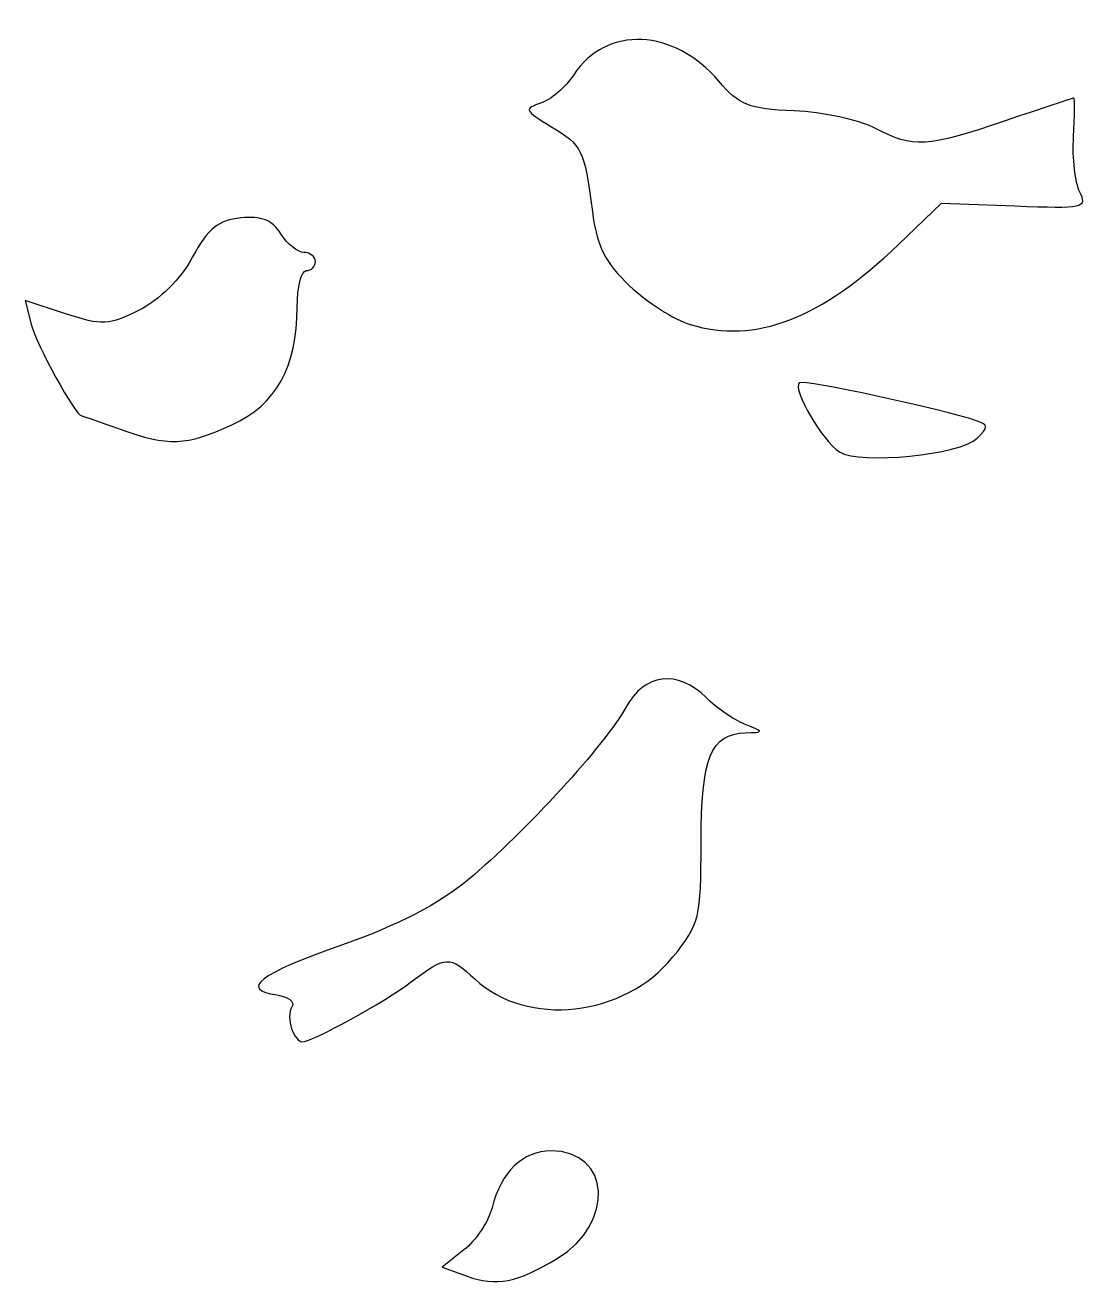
# Model space of a CAD drawing. Header units: centimetres. Extents: x -4.2 to 4.6, y -2.8 to 7.7.
import ezdxf

# ---------------------------------------------------------------- set-up
doc = ezdxf.new("R2010")
doc.units = ezdxf.units.CM
doc.header["$MEASUREMENT"] = 0
doc.layers.add('Layer 1', color=7, linetype='Continuous')

msp = doc.modelspace()

# ---------------------------------------------------------------- linework, layer by layer
at = {"layer": 'Layer 1'}
for points, knots in [([(1.29569, 5.25366), (1.16291, 5.29388), (0.9365, 5.43786), (0.79256, 5.57361), (0.79256, 5.57361), (0.58722, 5.76727), (0.51996, 5.90138), (0.48027, 6.19621), (0.48027, 6.19621), (0.4096, 6.72127), (0.39911, 6.7427), (0.1335, 6.90422), (0.1335, 6.90422), (-0.08316, 7.03598), (-0.09043, 7.05246), (0.04861, 7.09659), (0.04861, 7.09659), (0.13224, 7.12314), (0.25652, 7.23009), (0.32478, 7.33427), (0.32478, 7.33427), (0.59503, 7.74672), (1.16299, 7.72098), (1.53453, 7.27943), (1.53453, 7.27943), (1.70134, 7.08119), (1.78167, 7.04959), (2.16067, 7.03308), (2.16067, 7.03308), (2.3998, 7.02267), (2.70431, 6.95718), (2.83738, 6.88756), (2.83738, 6.88756), (3.15651, 6.72059), (3.26183, 6.72667), (3.91836, 6.94997), (3.91836, 6.94997), (4.22397, 7.05391), (4.48152, 7.13896), (4.4907, 7.13896), (4.4907, 7.13896), (4.49988, 7.13896), (4.49881, 6.99438), (4.48832, 6.81768), (4.48832, 6.81768), (4.47784, 6.64098), (4.50122, 6.43382), (4.54028, 6.35732), (4.54028, 6.35732), (4.6068, 6.22706), (4.5726, 6.21972), (4.00055, 6.24139), (4.00055, 6.24139), (4.00055, 6.24139), (3.38981, 6.26453), (3.38981, 6.26453), (3.38981, 6.26453), (3.38981, 6.26453), (3.03043, 5.91954), (3.03043, 5.91954), (3.03043, 5.91954), (2.38362, 5.29863), (1.83827, 5.0893), (1.29569, 5.25366), (1.29569, 5.25366), (1.29569, 5.25366), (1.29569, 5.25366), (1.29569, 5.25366)], [0, 0, 0, 0, 0.05555556, 0.05555556, 0.05555556, 0.05555556, 0.11111111, 0.11111111, 0.11111111, 0.11111111, 0.16666667, 0.16666667, 0.16666667, 0.16666667, 0.22222222, 0.22222222, 0.22222222, 0.22222222, 0.27777778, 0.27777778, 0.27777778, 0.27777778, 0.33333333, 0.33333333, 0.33333333, 0.33333333, 0.38888889, 0.38888889, 0.38888889, 0.38888889, 0.44444444, 0.44444444, 0.44444444, 0.44444444, 0.5, 0.5, 0.5, 0.5, 0.55555556, 0.55555556, 0.55555556, 0.55555556, 0.61111111, 0.61111111, 0.61111111, 0.61111111, 0.66666667, 0.66666667, 0.66666667, 0.66666667, 0.72222222, 0.72222222, 0.72222222, 0.72222222, 0.77777778, 0.77777778, 0.77777778, 0.77777778, 0.83333333, 0.83333333, 0.83333333, 0.83333333, 0.88888889, 0.88888889, 0.88888889, 0.88888889, 1, 1, 1, 1]), ([(-3.45217, 4.38191), (-3.61848, 4.44183), (-3.76263, 4.49136), (-3.7725, 4.49199), (-3.7725, 4.49199), (-3.82574, 4.49536), (-4.15323, 5.08883), (-4.19477, 5.2572), (-4.19477, 5.2572), (-4.19477, 5.2572), (-4.24339, 5.4543), (-4.24339, 5.4543), (-4.24339, 5.4543), (-4.24339, 5.4543), (-3.90787, 5.34385), (-3.90787, 5.34385), (-3.90787, 5.34385), (-3.60045, 5.24264), (-3.54897, 5.24513), (-3.2933, 5.37352), (-3.2933, 5.37352), (-3.12494, 5.45808), (-2.94872, 5.6336), (-2.84903, 5.81604), (-2.84903, 5.81604), (-2.71842, 6.05506), (-2.63434, 6.12333), (-2.4478, 6.14185), (-2.4478, 6.14185), (-2.27499, 6.15901), (-2.18575, 6.12358), (-2.11454, 6.00956), (-2.11454, 6.00956), (-2.06105, 5.92391), (-1.97445, 5.85384), (-1.92208, 5.85384), (-1.92208, 5.85384), (-1.86972, 5.85384), (-1.82687, 5.81982), (-1.82687, 5.77824), (-1.82687, 5.77824), (-1.82687, 5.73667), (-1.86089, 5.70265), (-1.90247, 5.70265), (-1.90247, 5.70265), (-1.94405, 5.70265), (-1.97807, 5.56549), (-1.97807, 5.39784), (-1.97807, 5.39784), (-1.97807, 4.90019), (-2.15343, 4.58463), (-2.52329, 4.41677), (-2.52329, 4.41677), (-2.9076, 4.24234), (-3.04993, 4.237), (-3.45217, 4.38191)], [0, 0, 0, 0, 0.06666667, 0.06666667, 0.06666667, 0.06666667, 0.13333333, 0.13333333, 0.13333333, 0.13333333, 0.2, 0.2, 0.2, 0.2, 0.26666667, 0.26666667, 0.26666667, 0.26666667, 0.33333333, 0.33333333, 0.33333333, 0.33333333, 0.4, 0.4, 0.4, 0.4, 0.46666667, 0.46666667, 0.46666667, 0.46666667, 0.53333333, 0.53333333, 0.53333333, 0.53333333, 0.6, 0.6, 0.6, 0.6, 0.66666667, 0.66666667, 0.66666667, 0.66666667, 0.73333333, 0.73333333, 0.73333333, 0.73333333, 0.8, 0.8, 0.8, 0.8, 0.86666667, 0.86666667, 0.86666667, 0.86666667, 1, 1, 1, 1]), ([(2.53875, 4.19251), (2.39667, 4.27987), (2.14573, 4.71117), (2.20342, 4.76885), (2.20342, 4.76885), (2.23421, 4.79964), (3.40329, 4.54783), (3.6861, 4.4495), (3.6861, 4.4495), (3.77959, 4.41699), (3.77959, 4.39783), (3.6861, 4.30618), (3.6861, 4.30618), (3.54493, 4.16778), (2.713, 4.08537), (2.53875, 4.19251), (2.53875, 4.19251), (2.53875, 4.19251), (2.53875, 4.19251), (2.53875, 4.19251)], [0, 0, 0, 0, 0.16666667, 0.16666667, 0.16666667, 0.16666667, 0.33333333, 0.33333333, 0.33333333, 0.33333333, 0.5, 0.5, 0.5, 0.5, 0.66666667, 0.66666667, 0.66666667, 0.66666667, 1, 1, 1, 1]), ([(-2.02493, -0.61317), (-2.0481, -0.5528), (-2.04653, -0.47019), (-2.02144, -0.42959), (-2.02144, -0.42959), (-1.99635, -0.38899), (-2.05287, -0.34484), (-2.14703, -0.33148), (-2.14703, -0.33148), (-2.46421, -0.28645), (-2.29554, -0.15731), (-1.6019, 0.08588), (-1.6019, 0.08588), (-1.14029, 0.24772), (-0.7929, 0.4275), (-0.55193, 0.62925), (-0.55193, 0.62925), (-0.07954, 1.02475), (0.59671, 1.76475), (0.75875, 2.06347), (0.75875, 2.06347), (0.91269, 2.34726), (1.19177, 2.38162), (1.42759, 2.14581), (1.42759, 2.14581), (1.51287, 2.06053), (1.65744, 1.96063), (1.74887, 1.92381), (1.74887, 1.92381), (1.91462, 1.85706), (1.91464, 1.85686), (1.75426, 1.85208), (1.75426, 1.85208), (1.46582, 1.84349), (1.38592, 1.64469), (1.38592, 0.93559), (1.38592, 0.93559), (1.38592, 0.30973), (1.3736, 0.25971), (1.15177, -0.01491), (1.15177, -0.01491), (0.74859, -0.51403), (-0.06567, -0.60553), (-0.49713, -0.2002), (-0.49713, -0.2002), (-0.70815, -0.00195), (-0.74033, -0.0032), (-1.02599, -0.22067), (-1.02599, -0.22067), (-1.25297, -0.39346), (-1.85229, -0.72295), (-1.93963, -0.72295), (-1.93963, -0.72295), (-1.96338, -0.72295), (-2.00177, -0.67355), (-2.02493, -0.61317), (-2.02493, -0.61317), (-2.02493, -0.61317), (-2.02493, -0.61317), (-2.02493, -0.61317)], [0, 0, 0, 0, 0.0625, 0.0625, 0.0625, 0.0625, 0.125, 0.125, 0.125, 0.125, 0.1875, 0.1875, 0.1875, 0.1875, 0.25, 0.25, 0.25, 0.25, 0.3125, 0.3125, 0.3125, 0.3125, 0.375, 0.375, 0.375, 0.375, 0.4375, 0.4375, 0.4375, 0.4375, 0.5, 0.5, 0.5, 0.5, 0.5625, 0.5625, 0.5625, 0.5625, 0.625, 0.625, 0.625, 0.625, 0.6875, 0.6875, 0.6875, 0.6875, 0.75, 0.75, 0.75, 0.75, 0.8125, 0.8125, 0.8125, 0.8125, 0.875, 0.875, 0.875, 0.875, 1, 1, 1, 1]), ([(-0.56219, -2.67489), (-0.56219, -2.67489), (-0.77161, -2.5992), (-0.77161, -2.5992), (-0.77161, -2.5992), (-0.77161, -2.5992), (-0.58958, -2.45602), (-0.58958, -2.45602), (-0.58958, -2.45602), (-0.48947, -2.37727), (-0.38407, -2.21875), (-0.35537, -2.10376), (-0.35537, -2.10376), (-0.2815, -1.80775), (-0.09749, -1.63009), (0.1352, -1.63009), (0.1352, -1.63009), (0.63626, -1.63009), (0.67169, -2.23433), (0.1878, -2.52708), (0.1878, -2.52708), (-0.14427, -2.72798), (-0.31964, -2.76254), (-0.56219, -2.67489), (-0.56219, -2.67489), (-0.56219, -2.67489), (-0.56219, -2.67489), (-0.56219, -2.67489)], [0, 0, 0, 0, 0.125, 0.125, 0.125, 0.125, 0.25, 0.25, 0.25, 0.25, 0.375, 0.375, 0.375, 0.375, 0.5, 0.5, 0.5, 0.5, 0.625, 0.625, 0.625, 0.625, 0.75, 0.75, 0.75, 0.75, 1, 1, 1, 1])]:
    msp.add_open_spline(points, degree=3, knots=knots, dxfattribs=at)

doc.saveas('drawing.dxf')
